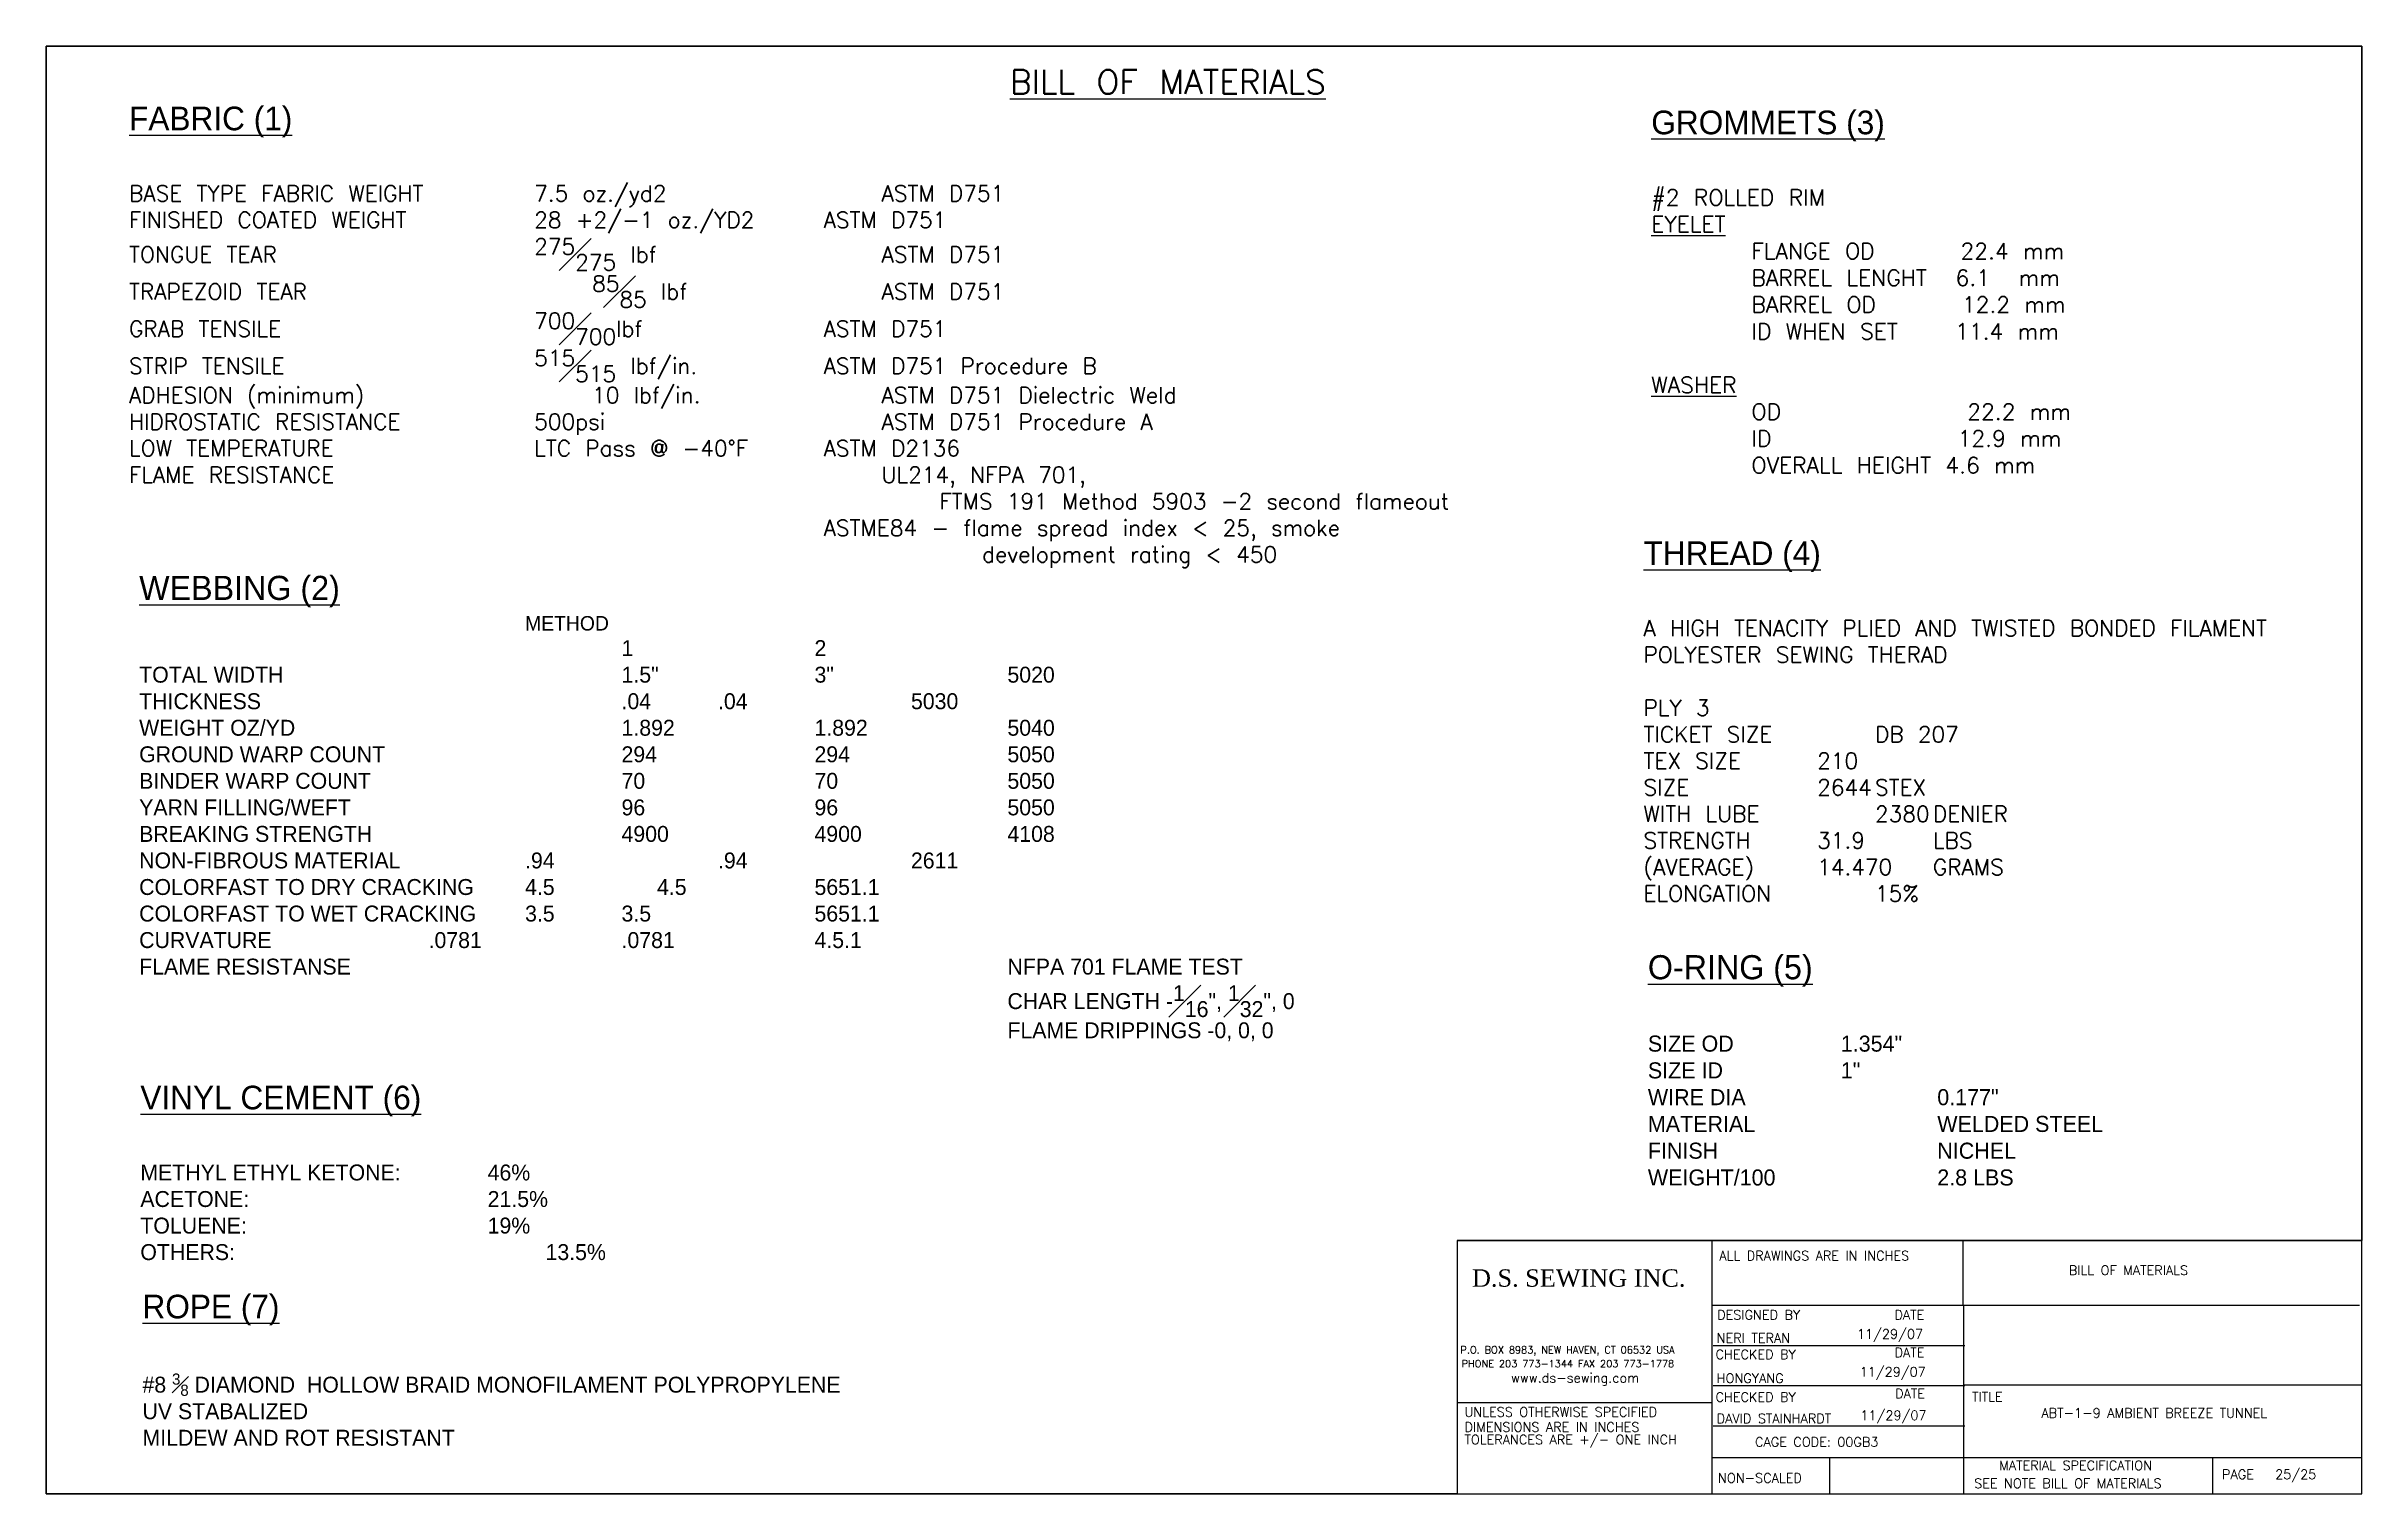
# Paper-space layout 'P25' of a CAD drawing. Header units: inches. Extents: x -62 to 16, y -1703 to 10.
# Drawn here: x 0 to 16, y 0 to 10 of the extents above.
# The model-space entities are those that its viewports show. They can reach past a viewport. Long polylines and large blocks are cut down to what shows.
import ezdxf

# ---------------------------------------------------------------- set-up
doc = ezdxf.new("R2010")
doc.units = ezdxf.units.IN
doc.header["$MEASUREMENT"] = 0
for name, color, linetype in [('TEXT', 7, 'Continuous'), ('Title Block', 7, 'Continuous'), ('Viewport', 7, 'Continuous')]:
    doc.layers.add(name, color=color, linetype=linetype)
doc.styles.add('Roman', font='romans')
doc.styles.add('style1', font='txt.shx')

msp = doc.modelspace()

# ---------------------------------------------------------------- texts
at = {"layer": 'TEXT', "attachment_point": 1}
for s, insert, char_height, width in [('{\\Ftxt.shx|c1;\\LBILL OF MATERIALS }', (15808.33555, 13649.43961), 5, 147.7765406), ('\\A1;{\\H1.633x;\\LFABRIC (1)\\P\\fTimes New Roman|b0|i0|c0|p18;\\P\\Ftxt.shx|c0;\\H0.6738x;\\lBASE TYPE FABRIC WEIGHT^I^I7.5 oz./yd2^I^I^I^IASTM D751\\fTimes New Roman|b0|i0|c0|p18;\\L\\P\\Ftxt.shx|c0;\\lFINISHED COATED WEIGHT^I^I^I28 +2/-1 oz./YD2^I^IASTM D751\\PTONGUE TEAR^I^I^I^I^I\\S275#275; lbf^I^I^I^IASTM D751\\PTRAPEZOID TEAR^I^I^I^I^I\\S85#85; lbf^I^I^I^IASTM D751\\PGRAB TENSILE^I^I^I^I^I\\S700#700;lbf^I^I^I^IASTM D751\\PSTRIP TENSILE^I^I^I^I^I\\S515#515; lbf/in.^I^I^IASTM D751 Procedure B\\PADHESION (minimum)^I^I^I^I10 lbf/in.^I^I^I^IASTM D751 Dielectric Weld\\PHIDROSTATIC RESISTANCE^I^I^I500psi^I^I^I^I^IASTM D751 Procedure A\\PLOW TEMPERATURE^I^I^I^ILTC Pass @ -40°F^I^IASTM D2136\\PFLAME RESISTANCE^I^I^I^I^I^I^I^I^I^IUL214, NFPA 701, \\P^I^I^I^I^I^I^I^I^I^I^I^I^I^IFTMS 191 Method 5903 -2 second flameout\\P                                        ^I^I^IASTME84 - flame spread index < 25, smoke\\P                                                  ^I^I   development rating < 450\\P            }', (15625.72035, 13641.81567), 3, 423.0751347), ('{\\H1.225x;\\LGROMMETS (3)\\fTimes New Roman|b0|i0|c0|p18;\\l\\P\\P\\Ftxt.shx|c0;\\H0.6796x;#2 ROLLED RIM\\P\\LEYELET\\l  \\P       FLANGE OD      22.4 mm\\P       BARREL LENGHT  6.1  mm\\P       BARREL OD      12.2 mm\\P       ID WHEN SET    11.4 mm\\P\\P\\LWASHER\\P\\l       OD             22.2 mm\\P       ID             12.9 mm\\P       OVERALL HEIGHT 4.6 mm}', (15941.29147, 13640.9895), 4, 147.7765406), ('{\\H1.633x;\\LTHREAD (4)\\fTimes New Roman|b0|i0|c0|p18;\\P\\P\\Ftxt.shx|c0;\\H0.6738x;\\lA HIGH TENACITY PLIED AND TWISTED BONDED FILAMENT POLYESTER SEWING THERAD\\P\\PPLY 3\\PTICKET SIZE^I^IDB 207\\PTEX SIZE^I^I210\\PSIZE^I^I^I2644^ISTEX\\PWITH LUBE^I^I2380^IDENIER\\PSTRENGTH^I^I31.9^I^ILBS\\P(AVERAGE)^I^I14.470^IGRAMS\\PELONGATION^I^I15%\\fTimes New Roman|b0|i0|c0|p18;\\L\\P\\P} ', (15939.68288, 13551.70995), 3, 149.6456186), ('\\A1;{\\LWEBBING (2)\\P}                          {\\H0.6x;        ^I^IMETHOD\\P\\H1.1x;^I^I^I^I^I1^I^I2\\PTOTAL WIDTH^I^I^I^I1.5"^I^I3"^I^I5020   \\PTHICKNESS^I^I^I^I.04     ^I.04^I^I5030\\PWEIGHT OZ/YD^I^I^I^I1.892^I^I1.892^I^I5040\\PGROUND WARP COUNT^I^I^I294^I^I294^I^I5050          \\PBINDER WARP COUNT^I^I^I70^I^I70^I^I5050\\PYARN FILLING/WEFT^I^I^I96^I^I96^I^I5050      \\PBREAKING STRENGTH^I^I^I4900^I^I4900^I^I4108\\PNON-FIBROUS MATERIAL^I^I.94^I^I.94^I^I2611\\PCOLORFAST TO DRY CRACKING  ^I4.5 ^I      4.5^I^I5651.1\\PCOLORFAST TO WET CRACKING  ^I3.5    ^I3.5^I^I5651.1\\PCURVATURE                 ^I.0781^I^I.0781^I^I4.5.1         \\PFLAME RESISTANSE ^I^I^I^I^I^I^INFPA 701 FLAME TEST\\P^I^I^I^I^I^I^I^I^ICHAR LENGTH -\\S1#16;", \\S1#32;", 0\\P^I^I^I^I^I^I^I^I^IFLAME DRIPPINGS -0, 0, 0                             }', (15627.8151, 13544.56384), 5, 265.5475121), ('{\\LO-RING (5)\\P\\P\\H0.6657x;\\lSIZE OD^I^I1.354"\\PSIZE ID^I^I1"\\PWIRE DIA^I^I0.177"\\PMATERIAL^I^IWELDED STEEL\\PFINISH^I^I^INICHEL\\PWEIGHT/100^I^I2.8 LBS}^I', (15940.58199, 13465.94069), 5, 265.5475121), ('{\\H1.633x;\\LVINYL CEMENT (6)\\P\\l\\P\\H0.6738x;METHYL ETHYL KETONE:^I^I46%\\PACETONE:^I^I^I^I^I21.5%\\PTOLUENE:^I^I^I^I^I19%\\POTHERS:^I^I^I^I^I^I13.5%}', (15628.05974, 13438.88112), 3, 199.1939596), ('\\A1;{\\H1.633x;\\LROPE (7)\\P\\P\\H0.6736x;\\l#8 \\H0.7x;\\S3#8;\\H1.429x; DIAMOND  HOLLOW BRAID MONOFILAMENT POLYPROPYLENE\\PUV STABALIZED\\PMILDEW AND ROT RESISTANT}', (15628.50401, 13395.56069), 3, 199.1939596)]:
    msp.add_mtext(s, dxfattribs=dict(at, insert=insert, char_height=char_height, width=width))

psp = doc.layouts.new('P25')

# ---------------------------------------------------------------- linework, layer by layer
at = {"layer": 'Title Block'}
for p, q in [((16, 10), (0, 10)), ((0, 10), (0, 0)), ((16, 0), (16, 10)), ((9.75, 1.75), (16, 1.75)), ((11.511, 1.302), (11.511, 1.75)), ((13.245, 1.302), (13.245, 1.75)), ((11.511, 1.302), (11.75, 1.302)), ((11.511, 0), (11.511, 1.302)), ((11.75, 1.302), (13.25, 1.302)), ((13.25, 1.302), (13.707, 1.302)), ((13.25, 0), (13.25, 1.302)), ((13.692, 1.302), (15.984, 1.302)), ((11.518, 1.024), (13.257, 1.024)), ((11.75, 1.024), (13.25, 1.024)), ((11.518, 0.747), (13.257, 0.747)), ((11.75, 0.747), (13.25, 0.747)), ((13.25, 0.752), (16, 0.752)), ((9.75, 0.63), (11.511, 0.63)), ((11.518, 0.469), (13.257, 0.469)), ((11.511, 0.25), (16, 0.25)), ((12.325, 0), (12.325, 0.25)), ((14.971, 0), (14.971, 0.25)), ((0, 0), (16, 0)), ((0, 0), (16, 0))]:
    psp.add_line(p, q, dxfattribs=at)
at = {"layer": 'Viewport'}
psp.add_lwpolyline([(0, 10), (9.88, 10), (9.88, 10), (16, 10), (16, 1.75), (9.75, 1.75), (9.75, 0), (0, 0)], close=True, dxfattribs=at)

# ---------------------------------------------------------------- texts
at = {"layer": 'TEXT', "ltscale": 0.015, "insert": (9.852, 1.55), "char_height": 0.12, "width": 1.77851, "attachment_point": 1, "style": 'style1'}
psp.add_mtext('{\\fTimes New Roman|b0|i0|c0|p18;D.S. SEWING INC.}', dxfattribs=at)
at = {"layer": 'Title Block', "style": 'Roman'}
for s, height, p in [('ALL DRAWINGS ARE IN INCHES', 0.065, (11.561, 1.612)), ('BILL OF MATERIALS', 0.065, (13.976, 1.511)), ('DESIGNED BY', 0.065, (11.546, 1.203)), ('11/29/07', 0.065, (12.512, 1.071)), ('DATE', 0.065, (12.771, 1.203)), ('P.O. BOX 8983, NEW HAVEN, CT 06532 USA', 0.0494, (9.772, 0.969)), ('CHECKED BY', 0.065, (11.535, 0.93)), ('NERI TERAN', 0.065, (11.543, 1.043)), ('DATE', 0.065, (12.772, 0.943)), ('PHONE 203 773-1344 FAX 203 773-1778', 0.0494, (9.78, 0.873)), ('www.ds-sewing.com', 0.065, (10.122, 0.768)), ('HONGYANG', 0.065, (11.543, 0.765)), ('11/29/07', 0.065, (12.531, 0.809)), ('CHECKED BY', 0.065, (11.535, 0.635)), ('DATE', 0.065, (12.776, 0.659)), ('TITLE', 0.065, (13.307, 0.637)), ('UNLESS OTHERWISE SPECIFIED', 0.065, (9.8, 0.532)), ('DIMENSIONS ARE IN INCHES', 0.065, (9.8, 0.428)), ('DAVID STAINHARDT', 0.065, (11.543, 0.487)), ('11/29/07', 0.065, (12.536, 0.509)), ('ABT-1-9 AMBIENT BREEZE TUNNEL', 0.065, (13.787, 0.525)), ('TOLERANCES ARE +/- ONE INCH', 0.065, (9.8, 0.341)), ('CAGE CODE: 00GB3', 0.065, (11.808, 0.325)), ('MATERIAL SPECIFICATION', 0.065, (13.495, 0.163)), ('PAGE', 0.065, (15.035, 0.101)), ('25/25', 0.065, (15.402, 0.101)), ('NON-SCALED', 0.065, (11.552, 0.076)), ('SEE NOTE BILL OF MATERIALS', 0.065, (13.322, 0.039))]:
    psp.add_text(s, height=height, dxfattribs=at).set_placement(p)

# ---------------------------------------------------------------- viewports
at = {"layer": 'Viewport'}
vp = psp.add_viewport(center=(8, 5), size=(16, 10), view_center_point=(15848.56696, 13504.31903), view_height=300.0000126, dxfattribs=at)
vp.dxf.flags = 0x10000  # cut along an outline
vp.dxf.clipping_boundary_handle = psp.add_lwpolyline([(0, 10), (9.88, 10), (9.88, 10), (16, 10), (16, 1.75), (9.75, 1.75), (9.75, 0), (0, 0)], format="xyb", close=True, dxfattribs={"invisible": 1}).dxf.handle

doc.saveas('drawing.dxf')
